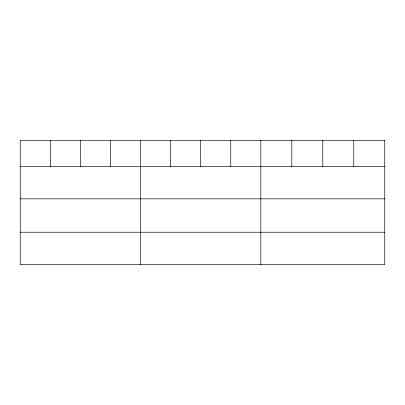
<?xml version="1.0" encoding="UTF-8"?>
<svg xmlns="http://www.w3.org/2000/svg" width="405" height="405" viewBox="0 0 405 405"><rect width="100%" height="100%" fill="white"/><g stroke="black" fill="none" stroke-linecap="round" stroke-linejoin="round"><path stroke-width="0.61" d="M20.25 166.43L384.75 166.43M20.25 198.84L384.75 198.84M20.25 232.237L384.75 232.237M353.767 140.353L353.767 166.43M322.785 140.353L322.785 166.43M291.802 140.353L291.802 166.43M260.82 140.353L260.82 264.647M230.749 140.353L230.749 166.43M200.677 140.353L200.677 166.43M170.606 140.353L170.606 166.43M140.535 140.353L140.535 264.647M110.464 140.353L110.464 166.43M80.392 140.353L80.392 166.43M50.321 140.353L50.321 166.43M384.75 140.353L20.25 140.353L20.25 264.647L384.75 264.647L384.75 140.353"/></g></svg>
